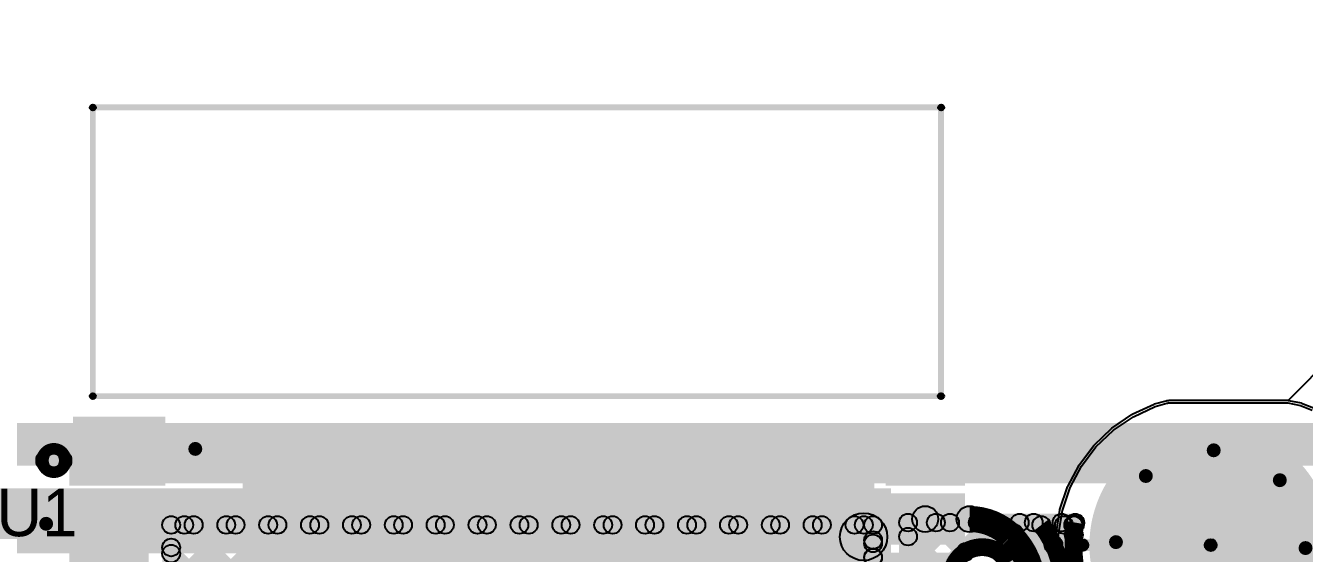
# Model space of a CAD drawing. Header units: millimetres. Extents: x 0 to 210, y 0 to 213.
# Drawn here: x 1.522 to 2.601, y 3.175 to 3.621 of the extents above; entities that cross this region are included whole.
import ezdxf

# ---------------------------------------------------------------- set-up
doc = ezdxf.new("R2010")
doc.units = ezdxf.units.MM
doc.header["$MEASUREMENT"] = 0
for name, color, linetype in [('BottomLayer', 5, 'Continuous'), ('BottomPaste', 16, 'Continuous'), ('BottomSolder', 6, 'Continuous'), ('PadHoleLayer', 156, 'Continuous'), ('TopLayer', 1, 'Continuous'), ('TopOverlay', 2, 'Continuous'), ('TopPaste', 8, 'Continuous'), ('TopSolder', 216, 'Continuous'), ('ViaHoleLayer', 16, 'Continuous')]:
    doc.layers.add(name, color=color, linetype=linetype)

# ---------------------------------------------------------------- blocks, each defined once
blk = doc.blocks.new('ESP32_WROOM_32E_4MB__5')
at = {"layer": 'TopLayer'}
for points in [[(-0.374, 0.3673), (-0.315, 0.3673), (-0.315, 0.3319), (-0.374, 0.3319)], [(0.315, 0.3673), (0.374, 0.3673), (0.374, 0.3319), (0.315, 0.3319)], [(-0.374, 0.3173), (-0.315, 0.3173), (-0.315, 0.2819), (-0.374, 0.2819)], [(0.315, 0.3173), (0.374, 0.3173), (0.374, 0.2819), (0.315, 0.2819)], [(-0.374, 0.2673), (-0.315, 0.2673), (-0.315, 0.2319), (-0.374, 0.2319)], [(0.315, 0.2673), (0.374, 0.2673), (0.374, 0.2319), (0.315, 0.2319)], [(-0.374, 0.2173), (-0.315, 0.2173), (-0.315, 0.1819), (-0.374, 0.1819)], [(0.315, 0.2173), (0.374, 0.2173), (0.374, 0.1819), (0.315, 0.1819)], [(-0.374, 0.1673), (-0.315, 0.1673), (-0.315, 0.1319), (-0.374, 0.1319)], [(0.315, 0.1673), (0.374, 0.1673), (0.374, 0.1319), (0.315, 0.1319)], [(-0.1319, 0.1224), (0.0138, 0.1224), (0.0138, -0.0232), (-0.1319, -0.0232)], [(-0.374, 0.1173), (-0.315, 0.1173), (-0.315, 0.0819), (-0.374, 0.0819)], [(0.315, 0.1173), (0.374, 0.1173), (0.374, 0.0819), (0.315, 0.0819)], [(-0.374, 0.0673), (-0.315, 0.0673), (-0.315, 0.0319), (-0.374, 0.0319)], [(0.315, 0.0673), (0.374, 0.0673), (0.374, 0.0319), (0.315, 0.0319)], [(-0.374, 0.0173), (-0.315, 0.0173), (-0.315, -0.0181), (-0.374, -0.0181)], [(0.315, 0.0173), (0.374, 0.0173), (0.374, -0.0181), (0.315, -0.0181)], [(-0.374, -0.0327), (-0.315, -0.0327), (-0.315, -0.0681), (-0.374, -0.0681)], [(0.315, -0.0327), (0.374, -0.0327), (0.374, -0.0681), (0.315, -0.0681)], [(-0.374, -0.0827), (-0.315, -0.0827), (-0.315, -0.1181), (-0.374, -0.1181)], [(0.315, -0.0827), (0.374, -0.0827), (0.374, -0.1181), (0.315, -0.1181)], [(-0.374, -0.1327), (-0.315, -0.1327), (-0.315, -0.1681), (-0.374, -0.1681)], [(0.315, -0.1327), (0.374, -0.1327), (0.374, -0.1681), (0.315, -0.1681)], [(-0.374, -0.1827), (-0.315, -0.1827), (-0.315, -0.2181), (-0.374, -0.2181)], [(0.315, -0.1827), (0.374, -0.1827), (0.374, -0.2181), (0.315, -0.2181)], [(-0.374, -0.2327), (-0.315, -0.2327), (-0.315, -0.2681), (-0.374, -0.2681)], [(0.315, -0.2327), (0.374, -0.2327), (0.374, -0.2681), (0.315, -0.2681)], [(-0.374, -0.2827), (-0.315, -0.2827), (-0.315, -0.3181), (-0.374, -0.3181)], [(0.315, -0.2827), (0.374, -0.2827), (0.374, -0.3181), (0.315, -0.3181)], [(-0.2425, -0.3791), (-0.2425, -0.3201), (-0.2071, -0.3201), (-0.2071, -0.3791)], [(-0.1925, -0.3791), (-0.1925, -0.3201), (-0.1571, -0.3201), (-0.1571, -0.3791)], [(-0.1425, -0.3791), (-0.1425, -0.3201), (-0.1071, -0.3201), (-0.1071, -0.3791)], [(-0.0925, -0.3791), (-0.0925, -0.3201), (-0.0571, -0.3201), (-0.0571, -0.3791)], [(-0.0425, -0.3791), (-0.0425, -0.3201), (-0.0071, -0.3201), (-0.0071, -0.3791)], [(0.0075, -0.3791), (0.0075, -0.3201), (0.0429, -0.3201), (0.0429, -0.3791)], [(0.0575, -0.3791), (0.0575, -0.3201), (0.0929, -0.3201), (0.0929, -0.3791)], [(0.1075, -0.3791), (0.1075, -0.3201), (0.1429, -0.3201), (0.1429, -0.3791)], [(0.1575, -0.3791), (0.1575, -0.3201), (0.1929, -0.3201), (0.1929, -0.3791)], [(0.2075, -0.3791), (0.2075, -0.3201), (0.2429, -0.3201), (0.2429, -0.3791)]]:
    blk.add_hatch(color=1, dxfattribs=at).paths.add_polyline_path(points)
at = {"layer": 'TopOverlay'}
h = blk.add_hatch(color=2, dxfattribs=at)
edge = h.paths.add_edge_path()
edge.add_arc((-0.3581, 0.647), 0.0025, 0, 360)
h = blk.add_hatch(color=2, dxfattribs=at)
edge = h.paths.add_edge_path()
edge.add_arc((-0.3581, 0.647), 0.0025, 0, 360)
for points in [[(-0.3581, 0.6445), (-0.3581, 0.6495), (0.3579, 0.6495), (0.3579, 0.6445)], [(-0.3556, 0.4033), (-0.3606, 0.4033), (-0.3606, 0.647), (-0.3556, 0.647)], [(0.3604, 0.4033), (0.3554, 0.4033), (0.3554, 0.647), (0.3604, 0.647)], [(-0.3581, 0.4008), (-0.3581, 0.4058), (0.3577, 0.4058), (0.3577, 0.4008)], [(-0.3748, 0.3686), (-0.2969, 0.3686), (-0.2969, 0.3859), (-0.3748, 0.3859)], [(-0.3133, 0.3279), (-0.2969, 0.3279), (-0.2969, 0.3703), (-0.3133, 0.3703)], [(-0.3553, -0.3631), (-0.3603, -0.3631), (-0.3603, -0.3311), (-0.3553, -0.3311)], [(0.3597, -0.3631), (0.3547, -0.3631), (0.3547, -0.3311), (0.3597, -0.3311)], [(-0.3578, -0.3656), (-0.3578, -0.3606), (-0.2598, -0.3606), (-0.2598, -0.3656)], [(0.2592, -0.3656), (0.2592, -0.3606), (0.3572, -0.3606), (0.3572, -0.3656)]]:
    blk.add_hatch(color=2, dxfattribs=at).paths.add_polyline_path(points)
h = blk.add_hatch(color=2, dxfattribs=at)
edge = h.paths.add_edge_path()
edge.add_arc((0.3579, 0.647), 0.0025, 0, 360)
h = blk.add_hatch(color=2, dxfattribs=at)
edge = h.paths.add_edge_path()
edge.add_arc((0.3579, 0.647), 0.0025, 0, 360)
h = blk.add_hatch(color=2, dxfattribs=at)
edge = h.paths.add_edge_path()
edge.add_arc((-0.3581, 0.4033), 0.0025, 0, 360)
h = blk.add_hatch(color=2, dxfattribs=at)
edge = h.paths.add_edge_path()
edge.add_arc((-0.3581, 0.4033), 0.0025, 0, 360)
h = blk.add_hatch(color=2, dxfattribs=at)
edge = h.paths.add_edge_path()
edge.add_arc((0.3577, 0.4033), 0.0025, 0, 360)
h = blk.add_hatch(color=2, dxfattribs=at)
edge = h.paths.add_edge_path()
edge.add_arc((0.3579, 0.4033), 0.0025, 0, 360)
h = blk.add_hatch(color=2, dxfattribs=at)
edge = h.paths.add_edge_path()
edge.add_arc((-0.3959, 0.349), 0.00984, 0, 360)
h = blk.add_hatch(color=2, dxfattribs=at)
edge = h.paths.add_edge_path()
edge.add_arc((-0.3861, 0.349), 0.00984, 0, 360)
h = blk.add_hatch(color=2, dxfattribs=at)
edge = h.paths.add_edge_path()
edge.add_arc((-0.3578, -0.3311), 0.0025, 0, 360)
h = blk.add_hatch(color=2, dxfattribs=at)
edge = h.paths.add_edge_path()
edge.add_arc((0.3572, -0.3311), 0.0025, 0, 360)
h = blk.add_hatch(color=2, dxfattribs=at)
edge = h.paths.add_edge_path()
edge.add_arc((-0.3578, -0.3631), 0.0025, 0, 360)
h = blk.add_hatch(color=2, dxfattribs=at)
edge = h.paths.add_edge_path()
edge.add_arc((-0.3578, -0.3631), 0.0025, 0, 360)
h = blk.add_hatch(color=2, dxfattribs=at)
edge = h.paths.add_edge_path()
edge.add_arc((-0.2598, -0.3631), 0.0025, 0, 360)
h = blk.add_hatch(color=2, dxfattribs=at)
edge = h.paths.add_edge_path()
edge.add_arc((0.2592, -0.3631), 0.0025, 0, 360)
h = blk.add_hatch(color=2, dxfattribs=at)
edge = h.paths.add_edge_path()
edge.add_arc((0.3572, -0.3631), 0.0025, 0, 360)
h = blk.add_hatch(color=2, dxfattribs=at)
edge = h.paths.add_edge_path()
edge.add_arc((0.3572, -0.3631), 0.0025, 0, 360)
at = {"layer": 'TopPaste'}
for points in [[(-0.374, 0.3673), (-0.315, 0.3673), (-0.315, 0.3319), (-0.374, 0.3319)], [(0.315, 0.3673), (0.374, 0.3673), (0.374, 0.3319), (0.315, 0.3319)], [(-0.374, 0.3173), (-0.315, 0.3173), (-0.315, 0.2819), (-0.374, 0.2819)], [(0.315, 0.3173), (0.374, 0.3173), (0.374, 0.2819), (0.315, 0.2819)], [(-0.374, 0.2673), (-0.315, 0.2673), (-0.315, 0.2319), (-0.374, 0.2319)], [(0.315, 0.2673), (0.374, 0.2673), (0.374, 0.2319), (0.315, 0.2319)], [(-0.374, 0.2173), (-0.315, 0.2173), (-0.315, 0.1819), (-0.374, 0.1819)], [(0.315, 0.2173), (0.374, 0.2173), (0.374, 0.1819), (0.315, 0.1819)], [(-0.374, 0.1673), (-0.315, 0.1673), (-0.315, 0.1319), (-0.374, 0.1319)], [(0.315, 0.1673), (0.374, 0.1673), (0.374, 0.1319), (0.315, 0.1319)], [(-0.1319, 0.1224), (0.0138, 0.1224), (0.0138, -0.0232), (-0.1319, -0.0232)], [(-0.374, 0.1173), (-0.315, 0.1173), (-0.315, 0.0819), (-0.374, 0.0819)], [(0.315, 0.1173), (0.374, 0.1173), (0.374, 0.0819), (0.315, 0.0819)], [(-0.374, 0.0673), (-0.315, 0.0673), (-0.315, 0.0319), (-0.374, 0.0319)], [(0.315, 0.0673), (0.374, 0.0673), (0.374, 0.0319), (0.315, 0.0319)], [(-0.374, 0.0173), (-0.315, 0.0173), (-0.315, -0.0181), (-0.374, -0.0181)], [(0.315, 0.0173), (0.374, 0.0173), (0.374, -0.0181), (0.315, -0.0181)], [(-0.374, -0.0327), (-0.315, -0.0327), (-0.315, -0.0681), (-0.374, -0.0681)], [(0.315, -0.0327), (0.374, -0.0327), (0.374, -0.0681), (0.315, -0.0681)], [(-0.374, -0.0827), (-0.315, -0.0827), (-0.315, -0.1181), (-0.374, -0.1181)], [(0.315, -0.0827), (0.374, -0.0827), (0.374, -0.1181), (0.315, -0.1181)], [(-0.374, -0.1327), (-0.315, -0.1327), (-0.315, -0.1681), (-0.374, -0.1681)], [(0.315, -0.1327), (0.374, -0.1327), (0.374, -0.1681), (0.315, -0.1681)], [(-0.374, -0.1827), (-0.315, -0.1827), (-0.315, -0.2181), (-0.374, -0.2181)], [(0.315, -0.1827), (0.374, -0.1827), (0.374, -0.2181), (0.315, -0.2181)], [(-0.374, -0.2327), (-0.315, -0.2327), (-0.315, -0.2681), (-0.374, -0.2681)], [(0.315, -0.2327), (0.374, -0.2327), (0.374, -0.2681), (0.315, -0.2681)], [(-0.374, -0.2827), (-0.315, -0.2827), (-0.315, -0.3181), (-0.374, -0.3181)], [(0.315, -0.2827), (0.374, -0.2827), (0.374, -0.3181), (0.315, -0.3181)], [(-0.2425, -0.3791), (-0.2425, -0.3201), (-0.2071, -0.3201), (-0.2071, -0.3791)], [(-0.1925, -0.3791), (-0.1925, -0.3201), (-0.1571, -0.3201), (-0.1571, -0.3791)], [(-0.1425, -0.3791), (-0.1425, -0.3201), (-0.1071, -0.3201), (-0.1071, -0.3791)], [(-0.0925, -0.3791), (-0.0925, -0.3201), (-0.0571, -0.3201), (-0.0571, -0.3791)], [(-0.0425, -0.3791), (-0.0425, -0.3201), (-0.0071, -0.3201), (-0.0071, -0.3791)], [(0.0075, -0.3791), (0.0075, -0.3201), (0.0429, -0.3201), (0.0429, -0.3791)], [(0.0575, -0.3791), (0.0575, -0.3201), (0.0929, -0.3201), (0.0929, -0.3791)], [(0.1075, -0.3791), (0.1075, -0.3201), (0.1429, -0.3201), (0.1429, -0.3791)], [(0.1575, -0.3791), (0.1575, -0.3201), (0.1929, -0.3201), (0.1929, -0.3791)], [(0.2075, -0.3791), (0.2075, -0.3201), (0.2429, -0.3201), (0.2429, -0.3791)]]:
    blk.add_hatch(color=8, dxfattribs=at).paths.add_polyline_path(points)
at = {"layer": 'TopSolder'}
for points in [[(-0.378, 0.3713), (-0.311, 0.3713), (-0.311, 0.3279), (-0.378, 0.3279)], [(0.311, 0.3713), (0.378, 0.3713), (0.378, 0.3279), (0.311, 0.3279)], [(-0.378, 0.3213), (-0.311, 0.3213), (-0.311, 0.2779), (-0.378, 0.2779)], [(0.311, 0.3213), (0.378, 0.3213), (0.378, 0.2779), (0.311, 0.2779)], [(-0.378, 0.2713), (-0.311, 0.2713), (-0.311, 0.2279), (-0.378, 0.2279)], [(0.311, 0.2713), (0.378, 0.2713), (0.378, 0.2279), (0.311, 0.2279)], [(-0.378, 0.2213), (-0.311, 0.2213), (-0.311, 0.1779), (-0.378, 0.1779)], [(0.311, 0.2213), (0.378, 0.2213), (0.378, 0.1779), (0.311, 0.1779)], [(-0.378, 0.1713), (-0.311, 0.1713), (-0.311, 0.1279), (-0.378, 0.1279)], [(0.311, 0.1713), (0.378, 0.1713), (0.378, 0.1279), (0.311, 0.1279)], [(-0.378, 0.1213), (-0.311, 0.1213), (-0.311, 0.0779), (-0.378, 0.0779)], [(-0.1359, 0.1264), (0.0178, 0.1264), (0.0178, -0.0272), (-0.1359, -0.0272)], [(0.311, 0.1213), (0.378, 0.1213), (0.378, 0.0779), (0.311, 0.0779)], [(-0.378, 0.0713), (-0.311, 0.0713), (-0.311, 0.0279), (-0.378, 0.0279)], [(0.311, 0.0713), (0.378, 0.0713), (0.378, 0.0279), (0.311, 0.0279)], [(-0.378, 0.0213), (-0.311, 0.0213), (-0.311, -0.0221), (-0.378, -0.0221)], [(0.311, 0.0213), (0.378, 0.0213), (0.378, -0.0221), (0.311, -0.0221)], [(-0.378, -0.0287), (-0.311, -0.0287), (-0.311, -0.0721), (-0.378, -0.0721)], [(0.311, -0.0287), (0.378, -0.0287), (0.378, -0.0721), (0.311, -0.0721)], [(-0.378, -0.0787), (-0.311, -0.0787), (-0.311, -0.1221), (-0.378, -0.1221)], [(0.311, -0.0787), (0.378, -0.0787), (0.378, -0.1221), (0.311, -0.1221)], [(-0.378, -0.1287), (-0.311, -0.1287), (-0.311, -0.1721), (-0.378, -0.1721)], [(0.311, -0.1287), (0.378, -0.1287), (0.378, -0.1721), (0.311, -0.1721)], [(-0.378, -0.1787), (-0.311, -0.1787), (-0.311, -0.2221), (-0.378, -0.2221)], [(0.311, -0.1787), (0.378, -0.1787), (0.378, -0.2221), (0.311, -0.2221)], [(-0.378, -0.2287), (-0.311, -0.2287), (-0.311, -0.2721), (-0.378, -0.2721)], [(0.311, -0.2287), (0.378, -0.2287), (0.378, -0.2721), (0.311, -0.2721)], [(-0.378, -0.2787), (-0.311, -0.2787), (-0.311, -0.3221), (-0.378, -0.3221)], [(0.311, -0.2787), (0.378, -0.2787), (0.378, -0.3221), (0.311, -0.3221)], [(-0.2465, -0.3831), (-0.2465, -0.3161), (-0.2031, -0.3161), (-0.2031, -0.3831)], [(-0.1965, -0.3831), (-0.1965, -0.3161), (-0.1531, -0.3161), (-0.1531, -0.3831)], [(-0.1465, -0.3831), (-0.1465, -0.3161), (-0.1031, -0.3161), (-0.1031, -0.3831)], [(-0.0965, -0.3831), (-0.0965, -0.3161), (-0.0531, -0.3161), (-0.0531, -0.3831)], [(-0.0465, -0.3831), (-0.0465, -0.3161), (-0.0031, -0.3161), (-0.0031, -0.3831)], [(0.0035, -0.3831), (0.0035, -0.3161), (0.0469, -0.3161), (0.0469, -0.3831)], [(0.0535, -0.3831), (0.0535, -0.3161), (0.0969, -0.3161), (0.0969, -0.3831)], [(0.1035, -0.3831), (0.1035, -0.3161), (0.1469, -0.3161), (0.1469, -0.3831)], [(0.1535, -0.3831), (0.1535, -0.3161), (0.1969, -0.3161), (0.1969, -0.3831)], [(0.2035, -0.3831), (0.2035, -0.3161), (0.2469, -0.3161), (0.2469, -0.3831)]]:
    blk.add_hatch(color=216, dxfattribs=at).paths.add_polyline_path(points)
at = {"layer": 'TopOverlay', "const_width": 0.0197}
blk.add_lwpolyline([(-0.3861, 0.349, 1), (-0.3959, 0.349, 1)], format="xyb", close=True, dxfattribs=at)
at = {"layer": 'TopOverlay'}
for centre, radius in [((-0.3581, 0.647), 0.0025), ((-0.3581, 0.647), 0.0025), ((0.3579, 0.647), 0.0025), ((0.3579, 0.647), 0.0025), ((-0.3581, 0.4033), 0.0025), ((-0.3581, 0.4033), 0.0025), ((0.3577, 0.4033), 0.0025), ((0.3579, 0.4033), 0.0025), ((-0.3959, 0.349), 0.00984), ((-0.3861, 0.349), 0.00984), ((-0.3578, -0.3311), 0.0025), ((0.3572, -0.3311), 0.0025), ((-0.3578, -0.3631), 0.0025), ((-0.3578, -0.3631), 0.0025), ((-0.2598, -0.3631), 0.0025), ((0.2592, -0.3631), 0.0025), ((0.3572, -0.3631), 0.0025), ((0.3572, -0.3631), 0.0025)]:
    blk.add_circle(centre, radius, dxfattribs=at)
blk = doc.blocks.new('CAP_0603_B_107')
at = {"layer": 'BottomLayer'}
for points in [[(-0.045, -0.0175), (-0.045, 0.0175), (-0.015, 0.0175), (-0.015, -0.0175)], [(0.015, -0.0175), (0.015, 0.0175), (0.045, 0.0175), (0.045, -0.0175)]]:
    blk.add_hatch(color=5, dxfattribs=at).paths.add_polyline_path(points)
at = {"layer": 'BottomPaste'}
for points in [[(-0.045, -0.0175), (-0.045, 0.0175), (-0.015, 0.0175), (-0.015, -0.0175)], [(0.015, -0.0175), (0.015, 0.0175), (0.045, 0.0175), (0.045, -0.0175)]]:
    blk.add_hatch(color=16, dxfattribs=at).paths.add_polyline_path(points)
at = {"layer": 'BottomSolder'}
for points in [[(-0.0474, -0.0199), (-0.0474, 0.0199), (-0.0126, 0.0199), (-0.0126, -0.0199)], [(0.0126, -0.0199), (0.0126, 0.0199), (0.0474, 0.0199), (0.0474, -0.0199)]]:
    blk.add_hatch(color=6, dxfattribs=at).paths.add_polyline_path(points)

msp = doc.modelspace()

# ---------------------------------------------------------------- hatches: boundary and pattern name
at = {"layer": 'BottomLayer'}
for points in [[(-0.093, 3.249), (2.609, 3.249), (2.609, 3.285), (-0.093, 3.285)], [(1.261, 3.175), (2.252, 3.175), (2.252, 3.23), (1.261, 3.23)], [(2.2688, 3.1219), (2.2582, 3.1325), (2.332, 3.2063), (2.3426, 3.1957)], [(2.2718, 3.1603), (2.2612, 3.1709), (2.2966, 3.2063), (2.3072, 3.1957)], [(2.2665, 3.1935), (2.2665, 3.2085), (2.4076, 3.2085), (2.4076, 3.1935)], [(2.2847, 3.1957), (2.2953, 3.2063), (2.3202, 3.1815), (2.3095, 3.1709)], [(2.3201, 3.1957), (2.3307, 3.2063), (2.4776, 3.0594), (2.467, 3.0488)], [(2.3511, 3.1689), (2.3405, 3.1795), (2.3673, 3.2063), (2.3779, 3.1957)], [(2.3554, 3.1957), (2.366, 3.2063), (2.4154, 3.1569), (2.4048, 3.1463)], [(2.3683, 3.1507), (2.3577, 3.1614), (2.4023, 3.2059), (2.4129, 3.1953)], [(2.3908, 3.1957), (2.4014, 3.2063), (2.4117, 3.196), (2.4011, 3.1854)], [(2.274, 3.1605), (2.259, 3.1605), (2.259, 3.201), (2.274, 3.201)], [(2.249, 2.912), (2.209, 2.912), (2.209, 3.189), (2.249, 3.189)], [(2.2612, 3.1839), (2.2718, 3.1945), (2.308, 3.1583), (2.2974, 3.1477)], [(2.4136, 3.177), (2.4136, 3.187), (2.522, 3.187), (2.522, 3.177)], [(2.527, 3.0736), (2.517, 3.0736), (2.517, 3.182), (2.527, 3.182)]]:
    msp.add_hatch(color=5, dxfattribs=at).paths.add_polyline_path(points)
h = msp.add_hatch(color=5, dxfattribs=at)
edge = h.paths.add_edge_path()
edge.add_arc((1.6649, 3.2632), 0.0118, 0, 360)
h = msp.add_hatch(color=5, dxfattribs=at)
edge = h.paths.add_edge_path()
edge.add_arc((2.522, 3.182), 0.0984, 0, 360)
h = msp.add_hatch(color=5, dxfattribs=at)
edge = h.paths.add_edge_path()
edge.add_arc((2.5245, 3.262), 0.0118, 0, 360)
h = msp.add_hatch(color=5, dxfattribs=at)
edge = h.paths.add_edge_path()
edge.add_arc((2.4672, 3.2403), 0.0118, 0, 360)
h = msp.add_hatch(color=5, dxfattribs=at)
edge = h.paths.add_edge_path()
edge.add_arc((2.5803, 3.2368), 0.0118, 0, 360)
h = msp.add_hatch(color=5, dxfattribs=at)
edge = h.paths.add_edge_path()
edge.add_arc((1.539, 3.2), 0.0118, 0, 360)
h = msp.add_hatch(color=5, dxfattribs=at)
edge = h.paths.add_edge_path()
edge.add_arc((2.229, 3.189), 0.02, 0, 360)
h = msp.add_hatch(color=5, dxfattribs=at)
edge = h.paths.add_edge_path()
edge.add_arc((2.2665, 3.201), 0.0075, 0, 360)
h = msp.add_hatch(color=5, dxfattribs=at)
edge = h.paths.add_edge_path()
edge.add_arc((2.2665, 3.201), 0.0075, 0, 360)
h = msp.add_hatch(color=5, dxfattribs=at)
edge = h.paths.add_edge_path()
edge.add_arc((2.29, 3.201), 0.0075, 0, 360)
h = msp.add_hatch(color=5, dxfattribs=at)
edge = h.paths.add_edge_path()
edge.add_arc((2.3019, 3.201), 0.0075, 0, 360)
h = msp.add_hatch(color=5, dxfattribs=at)
edge = h.paths.add_edge_path()
edge.add_arc((2.3254, 3.201), 0.0075, 0, 360)
h = msp.add_hatch(color=5, dxfattribs=at)
edge = h.paths.add_edge_path()
edge.add_arc((2.3373, 3.201), 0.0075, 0, 360)
h = msp.add_hatch(color=5, dxfattribs=at)
edge = h.paths.add_edge_path()
edge.add_arc((2.3607, 3.201), 0.0075, 0, 360)
h = msp.add_hatch(color=5, dxfattribs=at)
edge = h.paths.add_edge_path()
edge.add_arc((2.3726, 3.201), 0.0075, 0, 360)
h = msp.add_hatch(color=5, dxfattribs=at)
edge = h.paths.add_edge_path()
edge.add_arc((2.3961, 3.201), 0.0075, 0, 360)
h = msp.add_hatch(color=5, dxfattribs=at)
edge = h.paths.add_edge_path()
edge.add_arc((2.4076, 3.201), 0.0075, 0, 360)
h = msp.add_hatch(color=5, dxfattribs=at)
edge = h.paths.add_edge_path()
edge.add_arc((2.4076, 3.201), 0.0075, 0, 360)
h = msp.add_hatch(color=5, dxfattribs=at)
edge = h.paths.add_edge_path()
edge.add_arc((2.4076, 3.2006), 0.0075, 0, 360)
h = msp.add_hatch(color=5, dxfattribs=at)
edge = h.paths.add_edge_path()
edge.add_arc((2.2665, 3.1892), 0.0075, 0, 360)
h = msp.add_hatch(color=5, dxfattribs=at)
edge = h.paths.add_edge_path()
edge.add_arc((2.4064, 3.1907), 0.0075, 0, 360)
h = msp.add_hatch(color=5, dxfattribs=at)
edge = h.paths.add_edge_path()
edge.add_arc((2.442, 3.1845), 0.0118, 0, 360)
h = msp.add_hatch(color=5, dxfattribs=at)
edge = h.paths.add_edge_path()
edge.add_arc((2.4136, 3.182), 0.005, 0, 360)
h = msp.add_hatch(color=5, dxfattribs=at)
edge = h.paths.add_edge_path()
edge.add_arc((2.522, 3.182), 0.005, 0, 360)
h = msp.add_hatch(color=5, dxfattribs=at)
edge = h.paths.add_edge_path()
edge.add_arc((2.522, 3.182), 0.005, 0, 360)
h = msp.add_hatch(color=5, dxfattribs=at)
edge = h.paths.add_edge_path()
edge.add_arc((2.602, 3.1795), 0.0118, 0, 360)
h = msp.add_hatch(color=5, dxfattribs=at)
edge = h.paths.add_edge_path()
edge.add_arc((2.3149, 3.1762), 0.0075, 0, 360)
h = msp.add_hatch(color=5, dxfattribs=at)
edge = h.paths.add_edge_path()
edge.add_arc((2.3458, 3.1742), 0.0075, 0, 360)
at = {"layer": 'BottomSolder'}
h = msp.add_hatch(color=6, dxfattribs=at)
edge = h.paths.add_edge_path()
edge.add_arc((2.522, 3.182), 0.1024, 0, 360)
at = {"layer": 'PadHoleLayer'}
h = msp.add_hatch(color=156, dxfattribs=at)
edge = h.paths.add_edge_path()
edge.add_arc((2.522, 3.182), 0.061, 0, 360)
at = {"layer": 'TopLayer'}
for points in [[(1.5625, 3.234), (2.5407, 3.234), (2.5407, 3.2776), (1.5625, 3.2776)], [(1.705, 2.626), (2.183, 2.626), (2.183, 3.273), (1.705, 3.273)], [(2.117, 2.827), (2.238, 2.827), (2.238, 3.273), (2.117, 3.273)], [(2.2, 3.235), (2.564, 3.235), (2.564, 3.273), (2.2, 3.273)], [(1.525, 3.1805), (1.63, 3.1805), (1.63, 3.222), (1.525, 3.222)], [(1.6445, 3.1915), (1.6445, 3.2065), (2.237, 3.2065), (2.237, 3.1915)], [(2.281, 3.193), (2.281, 3.215), (2.3185, 3.215), (2.3185, 3.193)], [(2.379, 3.1915), (2.379, 3.2065), (2.4073, 3.2065), (2.4073, 3.1915)], [(1.6414, 3.0602), (1.6307, 3.0708), (1.7643, 3.2043), (1.7749, 3.1937)], [(1.6414, 3.0955), (1.6307, 3.1061), (1.7289, 3.2043), (1.7395, 3.1937)], [(1.6414, 3.0248), (1.6307, 3.0354), (1.7996, 3.2043), (1.8102, 3.1937)], [(1.6414, 3.1309), (1.6307, 3.1415), (1.6936, 3.2043), (1.7042, 3.1937)], [(1.652, 3.166), (1.637, 3.166), (1.637, 3.199), (1.652, 3.199)], [(1.6498, 3.1747), (1.6392, 3.1853), (1.6582, 3.2043), (1.6688, 3.1937)], [(1.6503, 3.1937), (1.6609, 3.2043), (1.8156, 3.0496), (1.805, 3.039)], [(1.669, 3.0172), (1.6584, 3.0278), (1.835, 3.2043), (1.8456, 3.1937)], [(1.6735, 2.9862), (1.6629, 2.9968), (1.8703, 3.2043), (1.8809, 3.1937)], [(1.6762, 2.9536), (1.6656, 2.9642), (1.9057, 3.2043), (1.9163, 3.1937)], [(1.6857, 3.1937), (1.6963, 3.2043), (1.851, 3.0496), (1.8404, 3.039)], [(1.721, 3.1937), (1.7317, 3.2043), (1.8863, 3.0496), (1.8757, 3.039)], [(1.7564, 3.1937), (1.767, 3.2043), (1.9217, 3.0496), (1.9111, 3.039)], [(1.797, 3.039), (1.7864, 3.0496), (1.941, 3.2043), (1.9517, 3.1937)], [(1.7918, 3.1937), (1.8024, 3.2043), (1.957, 3.0496), (1.9464, 3.039)], [(1.8323, 3.039), (1.8217, 3.0496), (1.9764, 3.2043), (1.987, 3.1937)], [(1.8271, 3.1937), (1.8377, 3.2043), (2.2171, 2.8249), (2.2065, 2.8143)], [(1.8677, 3.039), (1.8571, 3.0496), (2.0118, 3.2043), (2.0224, 3.1937)], [(1.8625, 3.1937), (1.8731, 3.2043), (2.242, 2.8353), (2.2314, 2.8247)], [(1.9031, 3.039), (1.8924, 3.0496), (2.0471, 3.2043), (2.0577, 3.1937)], [(1.8978, 3.1937), (1.9084, 3.2043), (2.2423, 2.8705), (2.2317, 2.8599)], [(1.9384, 3.039), (1.9278, 3.0496), (2.0825, 3.2043), (2.0931, 3.1937)], [(1.9332, 3.1937), (1.9438, 3.2043), (2.2423, 2.9058), (2.2317, 2.8952)], [(1.9731, 3.003), (1.9625, 3.0136), (2.1532, 3.2043), (2.1638, 3.1937)], [(1.9731, 2.9677), (1.9625, 2.9783), (2.1885, 3.2043), (2.1991, 3.1937)], [(1.9731, 3.0384), (1.9625, 3.049), (2.1178, 3.2043), (2.1284, 3.1937)], [(1.9731, 2.9323), (1.9625, 2.9429), (2.2239, 3.2043), (2.2345, 3.1937)], [(1.9685, 3.1937), (1.9791, 3.2043), (2.2423, 2.9412), (2.2317, 2.9306)], [(2.0039, 3.1937), (2.0145, 3.2043), (2.2423, 2.9765), (2.2317, 2.9659)], [(2.0392, 3.1937), (2.0499, 3.2043), (2.2423, 3.0119), (2.2317, 3.0013)], [(2.0746, 3.1937), (2.0852, 3.2043), (2.2423, 3.0472), (2.2317, 3.0366)], [(2.11, 3.1937), (2.1206, 3.2043), (2.2423, 3.0826), (2.2317, 3.072)], [(2.1453, 3.1937), (2.1559, 3.2043), (2.2423, 3.1179), (2.2317, 3.1073)], [(2.1807, 3.1937), (2.1913, 3.2043), (2.2423, 3.1533), (2.2317, 3.1427)], [(2.216, 3.1937), (2.2266, 3.2043), (2.2423, 3.1887), (2.2317, 3.178)], [(2.2445, 3.1862), (2.2295, 3.1862), (2.2295, 3.199), (2.2445, 3.199)], [(2.3945, 3.177), (2.3839, 3.1876), (2.4007, 3.2043), (2.4113, 3.1937)], [(2.3928, 3.1937), (2.4034, 3.2043), (2.4117, 3.196), (2.4011, 3.1854)], [(2.2445, 3.1718), (2.2295, 3.1718), (2.2295, 3.1862), (2.2445, 3.1862)], [(2.2445, 3.1718), (2.2295, 3.1718), (2.2295, 3.1862), (2.2445, 3.1862)], [(2.4136, 3.177), (2.4136, 3.187), (2.522, 3.187), (2.522, 3.177)], [(1.6392, 3.1695), (1.6498, 3.1801), (1.7924, 3.0375), (1.7818, 3.0269)], [(1.9731, 2.8969), (1.9625, 2.9076), (2.2317, 3.1767), (2.2423, 3.1661)], [(2.527, 3.0736), (2.517, 3.0736), (2.517, 3.182), (2.527, 3.182)]]:
    msp.add_hatch(color=1, dxfattribs=at).paths.add_polyline_path(points)
h = msp.add_hatch(color=1, dxfattribs=at)
edge = h.paths.add_edge_path()
edge.add_arc((1.6649, 3.2632), 0.0118, 0, 360)
h = msp.add_hatch(color=1, dxfattribs=at)
edge = h.paths.add_edge_path()
edge.add_arc((2.522, 3.182), 0.0984, 0, 360)
h = msp.add_hatch(color=1, dxfattribs=at)
edge = h.paths.add_edge_path()
edge.add_arc((2.5245, 3.262), 0.0118, 0, 360)
h = msp.add_hatch(color=1, dxfattribs=at)
edge = h.paths.add_edge_path()
edge.add_arc((2.4672, 3.2403), 0.0118, 0, 360)
h = msp.add_hatch(color=1, dxfattribs=at)
edge = h.paths.add_edge_path()
edge.add_arc((2.5803, 3.2368), 0.0118, 0, 360)
h = msp.add_hatch(color=1, dxfattribs=at)
edge = h.paths.add_edge_path()
edge.add_arc((1.539, 3.2), 0.0118, 0, 360)
h = msp.add_hatch(color=1, dxfattribs=at)
edge = h.paths.add_edge_path()
edge.add_arc((1.6445, 3.199), 0.0075, 0, 360)
h = msp.add_hatch(color=1, dxfattribs=at)
edge = h.paths.add_edge_path()
edge.add_arc((1.6445, 3.199), 0.0075, 0, 360)
h = msp.add_hatch(color=1, dxfattribs=at)
edge = h.paths.add_edge_path()
edge.add_arc((1.6556, 3.199), 0.0075, 0, 360)
h = msp.add_hatch(color=1, dxfattribs=at)
edge = h.paths.add_edge_path()
edge.add_arc((1.6635, 3.199), 0.0075, 0, 360)
h = msp.add_hatch(color=1, dxfattribs=at)
edge = h.paths.add_edge_path()
edge.add_arc((1.691, 3.199), 0.0075, 0, 360)
h = msp.add_hatch(color=1, dxfattribs=at)
edge = h.paths.add_edge_path()
edge.add_arc((1.6989, 3.199), 0.0075, 0, 360)
h = msp.add_hatch(color=1, dxfattribs=at)
edge = h.paths.add_edge_path()
edge.add_arc((1.7264, 3.199), 0.0075, 0, 360)
h = msp.add_hatch(color=1, dxfattribs=at)
edge = h.paths.add_edge_path()
edge.add_arc((1.7342, 3.199), 0.0075, 0, 360)
h = msp.add_hatch(color=1, dxfattribs=at)
edge = h.paths.add_edge_path()
edge.add_arc((1.7617, 3.199), 0.0075, 0, 360)
h = msp.add_hatch(color=1, dxfattribs=at)
edge = h.paths.add_edge_path()
edge.add_arc((1.7696, 3.199), 0.0075, 0, 360)
h = msp.add_hatch(color=1, dxfattribs=at)
edge = h.paths.add_edge_path()
edge.add_arc((1.7971, 3.199), 0.0075, 0, 360)
h = msp.add_hatch(color=1, dxfattribs=at)
edge = h.paths.add_edge_path()
edge.add_arc((1.8049, 3.199), 0.0075, 0, 360)
h = msp.add_hatch(color=1, dxfattribs=at)
edge = h.paths.add_edge_path()
edge.add_arc((1.8324, 3.199), 0.0075, 0, 360)
h = msp.add_hatch(color=1, dxfattribs=at)
edge = h.paths.add_edge_path()
edge.add_arc((1.8403, 3.199), 0.0075, 0, 360)
h = msp.add_hatch(color=1, dxfattribs=at)
edge = h.paths.add_edge_path()
edge.add_arc((1.8678, 3.199), 0.0075, 0, 360)
h = msp.add_hatch(color=1, dxfattribs=at)
edge = h.paths.add_edge_path()
edge.add_arc((1.8756, 3.199), 0.0075, 0, 360)
h = msp.add_hatch(color=1, dxfattribs=at)
edge = h.paths.add_edge_path()
edge.add_arc((1.9031, 3.199), 0.0075, 0, 360)
h = msp.add_hatch(color=1, dxfattribs=at)
edge = h.paths.add_edge_path()
edge.add_arc((1.911, 3.199), 0.0075, 0, 360)
h = msp.add_hatch(color=1, dxfattribs=at)
edge = h.paths.add_edge_path()
edge.add_arc((1.9385, 3.199), 0.0075, 0, 360)
h = msp.add_hatch(color=1, dxfattribs=at)
edge = h.paths.add_edge_path()
edge.add_arc((1.9463, 3.199), 0.0075, 0, 360)
h = msp.add_hatch(color=1, dxfattribs=at)
edge = h.paths.add_edge_path()
edge.add_arc((1.9738, 3.199), 0.0075, 0, 360)
h = msp.add_hatch(color=1, dxfattribs=at)
edge = h.paths.add_edge_path()
edge.add_arc((1.9817, 3.199), 0.0075, 0, 360)
h = msp.add_hatch(color=1, dxfattribs=at)
edge = h.paths.add_edge_path()
edge.add_arc((2.0092, 3.199), 0.0075, 0, 360)
h = msp.add_hatch(color=1, dxfattribs=at)
edge = h.paths.add_edge_path()
edge.add_arc((2.0171, 3.199), 0.0075, 0, 360)
h = msp.add_hatch(color=1, dxfattribs=at)
edge = h.paths.add_edge_path()
edge.add_arc((2.0445, 3.199), 0.0075, 0, 360)
h = msp.add_hatch(color=1, dxfattribs=at)
edge = h.paths.add_edge_path()
edge.add_arc((2.0524, 3.199), 0.0075, 0, 360)
h = msp.add_hatch(color=1, dxfattribs=at)
edge = h.paths.add_edge_path()
edge.add_arc((2.0799, 3.199), 0.0075, 0, 360)
h = msp.add_hatch(color=1, dxfattribs=at)
edge = h.paths.add_edge_path()
edge.add_arc((2.0878, 3.199), 0.0075, 0, 360)
h = msp.add_hatch(color=1, dxfattribs=at)
edge = h.paths.add_edge_path()
edge.add_arc((2.1153, 3.199), 0.0075, 0, 360)
h = msp.add_hatch(color=1, dxfattribs=at)
edge = h.paths.add_edge_path()
edge.add_arc((2.1231, 3.199), 0.0075, 0, 360)
h = msp.add_hatch(color=1, dxfattribs=at)
edge = h.paths.add_edge_path()
edge.add_arc((2.1506, 3.199), 0.0075, 0, 360)
h = msp.add_hatch(color=1, dxfattribs=at)
edge = h.paths.add_edge_path()
edge.add_arc((2.1585, 3.199), 0.0075, 0, 360)
h = msp.add_hatch(color=1, dxfattribs=at)
edge = h.paths.add_edge_path()
edge.add_arc((2.186, 3.199), 0.0075, 0, 360)
h = msp.add_hatch(color=1, dxfattribs=at)
edge = h.paths.add_edge_path()
edge.add_arc((2.1938, 3.199), 0.0075, 0, 360)
h = msp.add_hatch(color=1, dxfattribs=at)
edge = h.paths.add_edge_path()
edge.add_arc((2.2213, 3.199), 0.0075, 0, 360)
h = msp.add_hatch(color=1, dxfattribs=at)
edge = h.paths.add_edge_path()
edge.add_arc((2.2292, 3.199), 0.0075, 0, 360)
h = msp.add_hatch(color=1, dxfattribs=at)
edge = h.paths.add_edge_path()
edge.add_arc((2.237, 3.199), 0.0075, 0, 360)
h = msp.add_hatch(color=1, dxfattribs=at)
edge = h.paths.add_edge_path()
edge.add_arc((2.237, 3.199), 0.0075, 0, 360)
h = msp.add_hatch(color=1, dxfattribs=at)
edge = h.paths.add_edge_path()
edge.add_arc((2.281, 3.204), 0.011, 0, 360)
h = msp.add_hatch(color=1, dxfattribs=at)
edge = h.paths.add_edge_path()
edge.add_arc((2.3185, 3.204), 0.011, 0, 360)
h = msp.add_hatch(color=1, dxfattribs=at)
edge = h.paths.add_edge_path()
edge.add_arc((2.3185, 3.204), 0.011, 0, 360)
h = msp.add_hatch(color=1, dxfattribs=at)
edge = h.paths.add_edge_path()
edge.add_arc((2.379, 3.199), 0.0075, 0, 360)
h = msp.add_hatch(color=1, dxfattribs=at)
edge = h.paths.add_edge_path()
edge.add_arc((2.379, 3.199), 0.0075, 0, 360)
h = msp.add_hatch(color=1, dxfattribs=at)
edge = h.paths.add_edge_path()
edge.add_arc((2.3981, 3.199), 0.0075, 0, 360)
h = msp.add_hatch(color=1, dxfattribs=at)
edge = h.paths.add_edge_path()
edge.add_arc((2.406, 3.199), 0.0075, 0, 360)
h = msp.add_hatch(color=1, dxfattribs=at)
edge = h.paths.add_edge_path()
edge.add_arc((2.4073, 3.199), 0.0075, 0, 360)
h = msp.add_hatch(color=1, dxfattribs=at)
edge = h.paths.add_edge_path()
edge.add_arc((2.4073, 3.199), 0.0075, 0, 360)
h = msp.add_hatch(color=1, dxfattribs=at)
edge = h.paths.add_edge_path()
edge.add_arc((2.3535, 3.1895), 0.011, 0, 360)
h = msp.add_hatch(color=1, dxfattribs=at)
edge = h.paths.add_edge_path()
edge.add_arc((2.3535, 3.1895), 0.011, 0, 360)
h = msp.add_hatch(color=1, dxfattribs=at)
edge = h.paths.add_edge_path()
edge.add_arc((2.3536, 3.1894), 0.011, 0, 360)
h = msp.add_hatch(color=1, dxfattribs=at)
edge = h.paths.add_edge_path()
edge.add_arc((2.3536, 3.1894), 0.011, 0, 360)
h = msp.add_hatch(color=1, dxfattribs=at)
edge = h.paths.add_edge_path()
edge.add_arc((2.4064, 3.1907), 0.0075, 0, 360)
h = msp.add_hatch(color=1, dxfattribs=at)
edge = h.paths.add_edge_path()
edge.add_arc((2.442, 3.1845), 0.0118, 0, 360)
h = msp.add_hatch(color=1, dxfattribs=at)
edge = h.paths.add_edge_path()
edge.add_arc((1.6445, 3.18), 0.0075, 0, 360)
h = msp.add_hatch(color=1, dxfattribs=at)
edge = h.paths.add_edge_path()
edge.add_arc((2.237, 3.1862), 0.0075, 0, 360)
h = msp.add_hatch(color=1, dxfattribs=at)
edge = h.paths.add_edge_path()
edge.add_arc((2.237, 3.1862), 0.0075, 0, 360)
h = msp.add_hatch(color=1, dxfattribs=at)
edge = h.paths.add_edge_path()
edge.add_arc((2.237, 3.1862), 0.0075, 0, 360)
h = msp.add_hatch(color=1, dxfattribs=at)
edge = h.paths.add_edge_path()
edge.add_arc((2.237, 3.1834), 0.0075, 0, 360)
h = msp.add_hatch(color=1, dxfattribs=at)
edge = h.paths.add_edge_path()
edge.add_arc((2.3892, 3.1823), 0.0075, 0, 360)
h = msp.add_hatch(color=1, dxfattribs=at)
edge = h.paths.add_edge_path()
edge.add_arc((2.4136, 3.182), 0.005, 0, 360)
h = msp.add_hatch(color=1, dxfattribs=at)
edge = h.paths.add_edge_path()
edge.add_arc((2.522, 3.182), 0.005, 0, 360)
h = msp.add_hatch(color=1, dxfattribs=at)
edge = h.paths.add_edge_path()
edge.add_arc((2.522, 3.182), 0.005, 0, 360)
h = msp.add_hatch(color=1, dxfattribs=at)
edge = h.paths.add_edge_path()
edge.add_arc((2.602, 3.1795), 0.0118, 0, 360)
h = msp.add_hatch(color=1, dxfattribs=at)
edge = h.paths.add_edge_path()
edge.add_arc((1.6445, 3.1748), 0.0075, 0, 360)
h = msp.add_hatch(color=1, dxfattribs=at)
edge = h.paths.add_edge_path()
edge.add_arc((2.237, 3.1718), 0.0075, 0, 360)
h = msp.add_hatch(color=1, dxfattribs=at)
edge = h.paths.add_edge_path()
edge.add_arc((2.237, 3.1718), 0.0075, 0, 360)
h = msp.add_hatch(color=1, dxfattribs=at)
edge = h.paths.add_edge_path()
edge.add_arc((2.237, 3.1718), 0.0075, 0, 360)
h = msp.add_hatch(color=1, dxfattribs=at)
edge = h.paths.add_edge_path()
edge.add_arc((2.237, 3.1714), 0.0075, 0, 360)
at = {"layer": 'TopSolder'}
h = msp.add_hatch(color=216, dxfattribs=at)
edge = h.paths.add_edge_path()
edge.add_arc((2.522, 3.182), 0.1024, 0, 360)
at = {"layer": 'ViaHoleLayer'}
h = msp.add_hatch(color=16, dxfattribs=at)
edge = h.paths.add_edge_path()
edge.add_arc((1.6649, 3.2632), 0.00591, 0, 360)
h = msp.add_hatch(color=16, dxfattribs=at)
edge = h.paths.add_edge_path()
edge.add_arc((2.5245, 3.262), 0.00591, 0, 360)
h = msp.add_hatch(color=16, dxfattribs=at)
edge = h.paths.add_edge_path()
edge.add_arc((2.4672, 3.2403), 0.00591, 0, 360)
h = msp.add_hatch(color=16, dxfattribs=at)
edge = h.paths.add_edge_path()
edge.add_arc((2.5803, 3.2368), 0.00591, 0, 360)
h = msp.add_hatch(color=16, dxfattribs=at)
edge = h.paths.add_edge_path()
edge.add_arc((1.539, 3.2), 0.00591, 0, 360)
h = msp.add_hatch(color=16, dxfattribs=at)
edge = h.paths.add_edge_path()
edge.add_arc((2.442, 3.1845), 0.00591, 0, 360)
h = msp.add_hatch(color=16, dxfattribs=at)
edge = h.paths.add_edge_path()
edge.add_arc((2.602, 3.1795), 0.00591, 0, 360)

# ---------------------------------------------------------------- linework, layer by layer
at = {"layer": 'BottomLayer', "const_width": 0.015}
for points in [[(2.538, 3.0672, -0.506049), (2.4076, 3.201)], [(2.3156, 3.1314, -1.286014), (2.3516, 3.1674)]]:
    msp.add_lwpolyline(points, format="xyb", dxfattribs=at)
at = {"layer": 'BottomLayer'}
for centre, radius in [((2.229, 3.189), 0.02), ((2.2665, 3.201), 0.0075), ((2.2665, 3.201), 0.0075), ((2.29, 3.201), 0.0075), ((2.3019, 3.201), 0.0075), ((2.3254, 3.201), 0.0075), ((2.3373, 3.201), 0.0075), ((2.3607, 3.201), 0.0075), ((2.3726, 3.201), 0.0075), ((2.3961, 3.201), 0.0075), ((2.4076, 3.201), 0.0075), ((2.4076, 3.201), 0.0075), ((2.4076, 3.2006), 0.0075), ((2.2665, 3.1892), 0.0075), ((2.4064, 3.1907), 0.0075), ((2.4136, 3.182), 0.005), ((2.522, 3.182), 0.005), ((2.522, 3.182), 0.005), ((2.3149, 3.1762), 0.0075), ((2.3458, 3.1742), 0.0075)]:
    msp.add_circle(centre, radius, dxfattribs=at)
at = {"layer": 'TopLayer'}
for p, q in [((2.4567, 3.2904), (2.4751, 3.299)), ((2.4751, 3.299), (2.4849, 3.3018)), ((2.4849, 3.3018), (2.4851, 3.3018)), ((2.4851, 3.3018), (2.4856, 3.3019)), ((2.4856, 3.3019), (2.486, 3.302)), ((2.486, 3.302), (2.4864, 3.302)), ((2.4864, 3.302), (2.4866, 3.302)), ((2.4866, 3.302), (2.4866, 3.302)), ((2.4866, 3.302), (2.4867, 3.302)), ((2.4867, 3.302), (2.4869, 3.302)), ((2.4869, 3.302), (2.4871, 3.302)), ((2.4871, 3.302), (2.4872, 3.302)), ((2.4872, 3.302), (2.4873, 3.302)), ((2.4873, 3.302), (2.4873, 3.302)), ((2.4873, 3.302), (2.5817, 3.302)), ((2.5817, 3.302), (2.5871, 3.302)), ((2.5871, 3.302), (2.5977, 3.2999)), ((2.5977, 3.2999), (2.6077, 3.2958)), ((2.4398, 3.2789), (2.4567, 3.2904)), ((2.4251, 3.2649), (2.4398, 3.2789)), ((2.4128, 3.2486), (2.4251, 3.2649)), ((2.4033, 3.2306), (2.4128, 3.2486)), ((2.3968, 3.2113), (2.4033, 3.2306)), ((2.3935, 3.1912), (2.3968, 3.2113)), ((2.3935, 3.181), (2.3935, 3.1912)), ((2.3935, 3.1702), (2.3935, 3.181))]:
    msp.add_line(p, q, dxfattribs=at)
for points, const_width in [([(2.3185, 3.204, -0.198912), (2.3535, 3.1895)], 0.022), ([(2.379, 3.199, -0.165829), (2.3975, 3.1449)], 0.015), ([(2.537, 3.067, -0.497858), (2.4073, 3.199)], 0.015), ([(2.3535, 3.1895, -0.000484), (2.3536, 3.1894)], 0.022), ([(2.3536, 3.1894, -0.198409), (2.372, 3.1449)], 0.022)]:
    msp.add_lwpolyline(points, format="xyb", dxfattribs=dict(at, const_width=const_width))
for centre, radius in [((1.6445, 3.199), 0.0075), ((1.6445, 3.199), 0.0075), ((1.6556, 3.199), 0.0075), ((1.6635, 3.199), 0.0075), ((1.691, 3.199), 0.0075), ((1.6989, 3.199), 0.0075), ((1.7264, 3.199), 0.0075), ((1.7342, 3.199), 0.0075), ((1.7617, 3.199), 0.0075), ((1.7696, 3.199), 0.0075), ((1.7971, 3.199), 0.0075), ((1.8049, 3.199), 0.0075), ((1.8324, 3.199), 0.0075), ((1.8403, 3.199), 0.0075), ((1.8678, 3.199), 0.0075), ((1.8756, 3.199), 0.0075), ((1.9031, 3.199), 0.0075), ((1.911, 3.199), 0.0075), ((1.9385, 3.199), 0.0075), ((1.9463, 3.199), 0.0075), ((1.9738, 3.199), 0.0075), ((1.9817, 3.199), 0.0075), ((2.0092, 3.199), 0.0075), ((2.0171, 3.199), 0.0075), ((2.0445, 3.199), 0.0075), ((2.0524, 3.199), 0.0075), ((2.0799, 3.199), 0.0075), ((2.0878, 3.199), 0.0075), ((2.1153, 3.199), 0.0075), ((2.1231, 3.199), 0.0075), ((2.1506, 3.199), 0.0075), ((2.1585, 3.199), 0.0075), ((2.186, 3.199), 0.0075), ((2.1938, 3.199), 0.0075), ((2.2213, 3.199), 0.0075), ((2.2292, 3.199), 0.0075), ((2.237, 3.199), 0.0075), ((2.237, 3.199), 0.0075), ((2.281, 3.204), 0.011), ((2.3185, 3.204), 0.011), ((2.3185, 3.204), 0.011), ((2.379, 3.199), 0.0075), ((2.379, 3.199), 0.0075), ((2.3981, 3.199), 0.0075), ((2.406, 3.199), 0.0075), ((2.4073, 3.199), 0.0075), ((2.4073, 3.199), 0.0075), ((2.3535, 3.1895), 0.011), ((2.3535, 3.1895), 0.011), ((2.3536, 3.1894), 0.011), ((2.3536, 3.1894), 0.011), ((2.4064, 3.1907), 0.0075), ((1.6445, 3.18), 0.0075), ((2.237, 3.1862), 0.0075), ((2.237, 3.1862), 0.0075), ((2.237, 3.1862), 0.0075), ((2.237, 3.1834), 0.0075), ((2.3892, 3.1823), 0.0075), ((2.4136, 3.182), 0.005), ((2.522, 3.182), 0.005), ((2.522, 3.182), 0.005), ((1.6445, 3.1748), 0.0075), ((2.237, 3.1718), 0.0075), ((2.237, 3.1718), 0.0075), ((2.237, 3.1718), 0.0075), ((2.237, 3.1714), 0.0075)]:
    msp.add_circle(centre, radius, dxfattribs=at)
at = {"layer": 'TopSolder'}
for p, q in [((2.5873, 3.3041), (210.1324, 213.0114)), ((2.4745, 3.3011), (2.4843, 3.3039)), ((2.4843, 3.3039), (2.4843, 3.3039)), ((2.4843, 3.3039), (2.4845, 3.3039)), ((2.4845, 3.3039), (2.4846, 3.3039)), ((2.4846, 3.3039), (2.4847, 3.304)), ((2.4847, 3.304), (2.4852, 3.3041)), ((2.4852, 3.3041), (2.4852, 3.304)), ((2.4852, 3.304), (2.4853, 3.3041)), ((2.4853, 3.3041), (2.4858, 3.3041)), ((2.4858, 3.3041), (2.4859, 3.3041)), ((2.4859, 3.3041), (2.4859, 3.3041)), ((2.4859, 3.3041), (2.4864, 3.3041)), ((2.4864, 3.3041), (2.4865, 3.3041)), ((2.4865, 3.3041), (2.4865, 3.3041)), ((2.4865, 3.3041), (2.4866, 3.3041)), ((2.4866, 3.3041), (2.4866, 3.3041)), ((2.4866, 3.3041), (2.4866, 3.3041)), ((2.4866, 3.3041), (2.4867, 3.3041)), ((2.4867, 3.3041), (2.4867, 3.3042)), ((2.4867, 3.3042), (2.4869, 3.3042)), ((2.4867, 3.3041), (2.4867, 3.3041)), ((2.4869, 3.3042), (2.487, 3.3042)), ((2.487, 3.3042), (2.487, 3.3042)), ((2.487, 3.3042), (2.4872, 3.3042)), ((2.4872, 3.3042), (2.4872, 3.3042)), ((2.4872, 3.3042), (2.4872, 3.3042)), ((2.4872, 3.3042), (2.5871, 3.3042)), ((2.5871, 3.3042), (2.5873, 3.3041)), ((2.5873, 3.3041), (2.5875, 3.3041)), ((2.5875, 3.3041), (2.5982, 3.302)), ((2.4556, 3.2922), (2.4558, 3.2924)), ((2.4558, 3.2924), (2.4742, 3.301)), ((2.4742, 3.301), (2.4744, 3.301)), ((2.4744, 3.301), (2.4745, 3.3011)), ((2.5982, 3.302), (2.5983, 3.3019)), ((2.5983, 3.3019), (2.5986, 3.3019)), ((2.5986, 3.3019), (2.6086, 3.2978)), ((2.4386, 3.2807), (2.4554, 3.2922)), ((2.4554, 3.2922), (2.4556, 3.2922)), ((2.4236, 3.2664), (2.4383, 3.2805)), ((2.4383, 3.2805), (2.4385, 3.2806)), ((2.4385, 3.2806), (2.4386, 3.2807)), ((2.4111, 3.2499), (2.4234, 3.2662)), ((2.4234, 3.2662), (2.4235, 3.2663)), ((2.4235, 3.2663), (2.4236, 3.2664)), ((2.4014, 3.2316), (2.4109, 3.2496)), ((2.4109, 3.2496), (2.411, 3.2498)), ((2.411, 3.2498), (2.4111, 3.2499)), ((2.3947, 3.212), (2.4012, 3.2313)), ((2.4012, 3.2313), (2.4013, 3.2314)), ((2.4013, 3.2314), (2.4014, 3.2316)), ((2.3914, 3.1915), (2.3946, 3.2116)), ((2.3946, 3.2116), (2.3947, 3.2118)), ((2.3947, 3.2118), (2.3947, 3.212)), ((2.3913, 3.1912), (2.3914, 3.1914)), ((2.3913, 3.181), (2.3913, 3.1912)), ((2.3914, 3.1914), (2.3914, 3.1915)), ((2.3913, 3.1702), (2.3913, 3.181))]:
    msp.add_line(p, q, dxfattribs=at)

# ---------------------------------------------------------------- block references
msp.add_blockref('ESP32_WROOM_32E_4MB__5', (1.9365, 2.9044))
at = {"rotation": 90}
msp.add_blockref('CAP_0603_B_107', (1.615, 3.23), dxfattribs=at)

# ---------------------------------------------------------------- texts
at = {"layer": 'TopOverlay'}
msp.add_text('U1', height=0.04, dxfattribs=at).set_placement((1.497, 3.1895))

doc.saveas('drawing.dxf')
